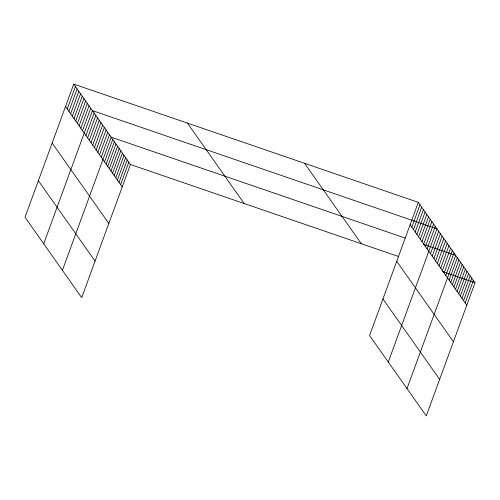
<?xml version="1.0" encoding="UTF-8"?>
<svg xmlns="http://www.w3.org/2000/svg" width="500" height="500" viewBox="0 0 500 500"><rect width="100%" height="100%" fill="white"/><g stroke="black" fill="none" stroke-linecap="round" stroke-linejoin="round"><path stroke-width="0.75" d="M73.731 84.094L25 217.262L81.694 297.663L130.431 164.494L73.731 84.094L418.306 202.338L475 282.738L426.269 415.906L369.569 335.506L418.306 202.338M67.219 108.944L75.431 86.506M68.925 111.356L77.131 88.919M70.625 113.769L78.838 91.331M72.325 116.181L80.538 93.744M74.025 118.594L82.238 96.15M75.725 121.006L83.938 98.562M77.425 123.419L85.638 100.975M79.125 125.825L87.338 103.387M80.831 128.238L89.038 105.8M82.531 130.65L90.744 108.212M43.712 243.794L92.444 110.625L437.013 228.869L388.281 362.038M85.931 135.475L94.144 113.038M87.631 137.887L95.844 115.45M89.331 140.3L97.544 117.863M91.031 142.713L99.244 120.275M92.737 145.125L100.944 122.688M94.438 147.537L102.65 125.1M96.137 149.95L104.35 127.506M97.837 152.363L106.05 129.919M99.537 154.775L107.75 132.331M101.237 157.188L109.45 134.744M62.419 270.325L111.15 137.156L405.188 238.062M104.544 161.875L112.756 139.438M106.15 164.15L114.362 141.713M107.756 166.431L115.969 143.994M109.369 168.706L117.575 146.269M110.975 170.987L119.181 148.55M112.581 173.263L120.787 150.825M114.188 175.544L122.394 153.106M115.794 177.819L124 155.381M117.4 180.1L125.606 157.662M119.006 182.375L127.212 159.938M120.612 184.656L128.825 162.219M411.794 227.188L420.006 204.75M413.494 229.6L421.706 207.162M415.194 232.013L423.406 209.575M416.894 234.425L425.106 211.988M418.6 236.838L426.806 214.4M420.3 239.25L428.512 216.812M422 241.663L430.213 219.225M423.7 244.075L431.912 221.637M425.4 246.488L433.612 224.044M427.1 248.9L435.312 226.456M430.506 253.719L438.713 231.281M432.206 256.131L440.412 233.694M433.906 258.544L442.119 236.106M435.606 260.956L443.819 238.519M437.306 263.369L445.519 240.931M439.006 265.781L447.219 243.344M440.706 268.194L448.919 245.756M442.406 270.606L450.619 248.169M444.113 273.019L452.319 250.581M445.812 275.431L454.025 252.994M406.994 388.569L455.725 255.406L423.438 244.325M449.119 280.119L457.331 257.681M450.725 282.4L458.938 259.956M452.331 284.675L460.544 262.238M453.938 286.956L462.15 264.513M455.544 289.231L463.756 266.794M457.15 291.512L465.363 269.069M458.756 293.788L466.969 271.35M460.363 296.069L468.575 273.625M461.969 298.344L470.181 275.906M463.575 300.625L471.788 278.181M465.181 302.9L473.394 280.462M130.431 164.494L398.494 256.488M442.713 271.663L475 282.738M410.094 224.775L466.788 305.181M396.719 261.319L453.419 341.719M304.594 163.319L361.294 243.719M382.944 298.969L439.637 379.369M187.444 123.112L244.137 203.512M65.519 106.531L122.219 186.931M52.15 143.075L108.844 223.475M38.375 180.719L95.069 261.119"/></g></svg>
